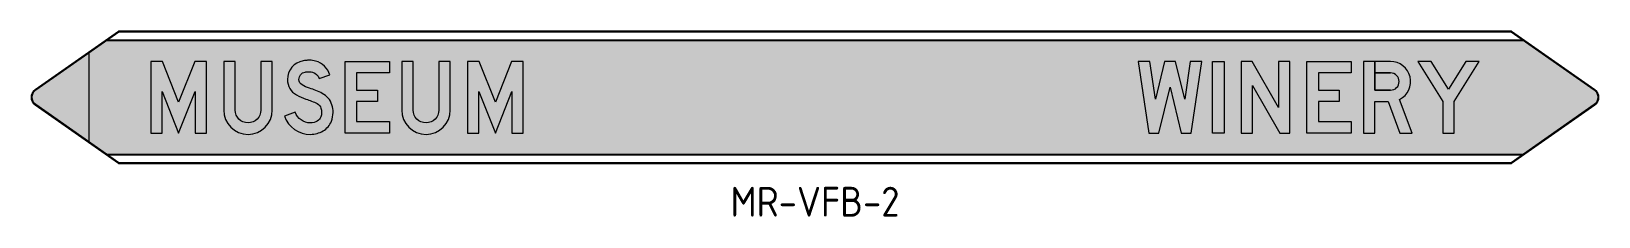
# Model space of a CAD drawing. Header units: millimetres. Extents: x -9 to 2622, y 1075 to 1386.
import ezdxf
from ezdxf.enums import TextEntityAlignment as Align

# ---------------------------------------------------------------- set-up
doc = ezdxf.new("R2010")
doc.units = ezdxf.units.MM
doc.layers.add('BROWN LAYER', color=7, linetype='CONTINUOUS', lineweight=0, true_color=0x603311)
doc.layers.add('GREEN[MUTCD] LAYER', color=7, linetype='CONTINUOUS', lineweight=0, true_color=0x006b54)
for name, color, linetype, lineweight in [('GSBWFILL', 1, 'CONTINUOUS', 0), ('GSCOLORFILL', 7, 'CONTINUOUS', 0), ('GSOUTLINE', 7, 'CONTINUOUS', 0)]:
    doc.layers.add(name, color=color, linetype=linetype, lineweight=lineweight)
for name, color, linetype in [('L18', 4, 'CONTINUOUS'), ('L25', 1, 'CONTINUOUS'), ('L35', 3, 'CONTINUOUS'), ('T50', 6, 'CONTINUOUS'), ('WHITE LAYER', 255, 'CONTINUOUS')]:
    doc.layers.add(name, color=color, linetype=linetype)
doc.styles.add('ISO', font='isocp2.shx')

# ---------------------------------------------------------------- blocks, each defined once
blk = doc.blocks.new('*U197')
at = {"layer": 'GSBWFILL', "linetype": 'Continuous'}
blk.add_hatch(color=256, dxfattribs=at).paths.add_polyline_path([(32.34622698244726, 200.0000000000001), (-4.498798340920402e-15, 200), (29.5, 0), (57.5, 0), (89, 128), (120.5, 0), (148.5, 0), (178, 200), (145.6537730175527, 200), (130.1323849193161, 94.77025018144666), (104.2360011749065, 200), (73.7639988250935, 200), (47.86761508068389, 94.7702501814466)])
at = {"layer": 'GSCOLORFILL', "linetype": 'Continuous'}
blk.add_hatch(color=0, dxfattribs=at).paths.add_polyline_path([(104.2360011749065, 200), (73.7639988250935, 200), (47.8676150806839, 94.77025018144663), (32.34622698244726, 200.0000000000001), (-4.498798340920401e-15, 200), (29.5, 0), (57.5, 0), (89, 128), (120.5, 0), (148.5, 0), (178, 200), (145.6537730175527, 200), (130.1323849193161, 94.77025018144666)])
at = {"layer": 'GSBWFILL'}
blk.add_lwpolyline([(57.5, 0), (89, 128), (120.5, 0), (148.5, 0), (178, 200), (145.6537730175527, 200), (130.1323849193161, 94.77025018144663), (104.2360011749065, 200), (73.7639988250935, 200), (47.86761508068389, 94.77025018144663), (32.34622698244726, 200), (0, 200), (29.5, 0)], close=True, dxfattribs=at)
at = {"layer": 'GSCOLORFILL', "color": 0}
blk.add_lwpolyline([(57.5, 0), (89, 128), (120.5, 0), (148.5, 0), (178, 200), (145.6537730175527, 200), (130.1323849193161, 94.77025018144663), (104.2360011749065, 200), (73.7639988250935, 200), (47.86761508068389, 94.77025018144663), (32.34622698244726, 200), (0, 200), (29.5, 0)], close=True, dxfattribs=at)
at = {"layer": 'GSOUTLINE'}
blk.add_lwpolyline([(57.49999999999999, 0), (88.99999999999999, 128), (120.5, 0), (148.5, 0), (178, 200), (145.6537730175527, 200), (130.1323849193161, 94.77025018144663), (104.2360011749065, 200), (73.76399882509351, 200), (47.86761508068388, 94.77025018144663), (32.34622698244727, 200), (0, 200), (29.49999999999997, 0)], close=True, dxfattribs=at)
blk = doc.blocks.new('*U198')
at = {"layer": 'GSBWFILL', "linetype": 'Continuous'}
blk.add_hatch(color=256, dxfattribs=at).paths.add_polyline_path([(0, 200), (32, 200), (32, 0), (0, 0)])
at = {"layer": 'GSCOLORFILL', "linetype": 'Continuous'}
blk.add_hatch(color=0, dxfattribs=at).paths.add_polyline_path([(0, 200), (32, 200), (32, 0), (0, 0)])
at = {"layer": 'GSBWFILL'}
blk.add_lwpolyline([(0, 200), (32, 200), (32, 0), (0, 0)], close=True, dxfattribs=at)
at = {"layer": 'GSCOLORFILL', "color": 0}
blk.add_lwpolyline([(0, 200), (32, 200), (32, 0), (0, 0)], close=True, dxfattribs=at)
at = {"layer": 'GSOUTLINE'}
blk.add_lwpolyline([(0, 200), (32, 200), (32, 0), (0, 0)], close=True, dxfattribs=at)
blk = doc.blocks.new('*U199')
at = {"layer": 'GSBWFILL', "linetype": 'Continuous'}
blk.add_hatch(color=256, dxfattribs=at).paths.add_polyline_path([(31.99999999999998, 133), (108, 0), (136, 0), (136, 200), (104, 200), (104, 71.49806198638842), (30.57032113507903, 200), (0, 200), (0, 0), (32, 0)])
at = {"layer": 'GSCOLORFILL', "linetype": 'Continuous'}
blk.add_hatch(color=0, dxfattribs=at).paths.add_polyline_path([(104, 71.49806198638845), (30.57032113507903, 200), (0, 200), (0, 0), (32, 0), (32, 133), (108, 0), (136, 0), (136, 200), (104, 200)])
at = {"layer": 'GSBWFILL'}
blk.add_lwpolyline([(136, 0), (136, 200), (104, 200), (104, 71.49806198638845), (30.57032113507904, 200), (0, 200), (0, 0), (32, 0), (32, 133), (108, 0)], close=True, dxfattribs=at)
at = {"layer": 'GSCOLORFILL', "color": 0}
blk.add_lwpolyline([(136, 0), (136, 200), (104, 200), (104, 71.49806198638845), (30.57032113507904, 200), (0, 200), (0, 0), (32, 0), (32, 133), (108, 0)], close=True, dxfattribs=at)
at = {"layer": 'GSOUTLINE'}
blk.add_lwpolyline([(136, 0), (136, 200), (104, 200), (104, 71.49806198638845), (30.57032113507906, 200), (0, 200), (0, 0), (32, 0), (32, 133), (108, 0)], close=True, dxfattribs=at)
blk = doc.blocks.new('*U200')
at = {"layer": 'GSBWFILL', "linetype": 'Continuous'}
blk.add_hatch(color=256, dxfattribs=at).paths.add_polyline_path([(124, 168), (32, 168), (32, 120), (90.15557582658448, 120), (90.15557582658454, 88), (32, 88), (32, 32), (124, 32), (124, 0), (0, 0), (0, 200), (124, 200)])
at = {"layer": 'GSCOLORFILL', "linetype": 'Continuous'}
blk.add_hatch(color=0, dxfattribs=at).paths.add_polyline_path([(124, 168), (32, 168), (32, 120), (90.15557582658448, 120), (90.15557582658454, 88), (32, 88), (32, 32), (124, 32), (124, 0), (0, 0), (0, 200), (124, 200)])
at = {"layer": 'GSBWFILL'}
blk.add_lwpolyline([(124, 168), (32, 168), (32, 120), (90.15557582658448, 120), (90.15557582658454, 88), (32, 88), (32, 32), (124, 32), (124, 0), (0, 0), (0, 200), (124, 200)], close=True, dxfattribs=at)
at = {"layer": 'GSCOLORFILL', "color": 0}
blk.add_lwpolyline([(124, 168), (32, 168), (32, 120), (90.15557582658448, 120), (90.15557582658454, 88), (32, 88), (32, 32), (124, 32), (124, 0), (0, 0), (0, 200), (124, 200)], close=True, dxfattribs=at)
at = {"layer": 'GSOUTLINE'}
blk.add_lwpolyline([(124, 168), (32, 168), (32, 120), (90.1555758265845, 120), (90.15557582658452, 88), (32, 88), (32, 32), (124, 32), (124, 0), (0, 0), (0, 200), (124, 200)], close=True, dxfattribs=at)
blk = doc.blocks.new('*U201')
at = {"layer": 'GSBWFILL'}
h = blk.add_hatch(color=256, dxfattribs=at)
edge = h.paths.add_edge_path()
edge.add_line((32.005, 200.0000000000001), (32.005, 168))
edge.add_line((32.005, 168), (75.95926078043158, 168))
edge.add_arc((75.95926078043156, 144), 24, -90, 90, ccw=False)
edge.add_line((75.95926078043158, 120), (32, 120))
edge.add_line((32, 120), (32, 200.0000000000001))
edge.add_line((32, 200.0000000000001), (0, 200.0000000000001))
edge.add_line((0, 200.0000000000001), (0, 0))
edge.add_line((0, 0), (32, 0))
edge.add_line((32, 0), (32, 87.99999999999999))
edge.add_line((32, 87.99999999999999), (69.56177767763825, 87.99999999999989))
edge.add_line((69.56177767763825, 87.99999999999989), (101.9068749928872, -1.13686837721616e-13))
edge.add_line((101.9068749928872, -1.13686837721616e-13), (136.0000005012898, 0))
edge.add_line((136.0000005012898, 0), (101.4069289715749, 94.11597266024452))
edge.add_arc((75.95926078043153, 144), 56.00000000000001, 297.0277924266878, 449.9999999999999)
edge.add_line((75.95926078043158, 200), (32.005, 200.0000000000001))
at = {"layer": 'GSCOLORFILL'}
h = blk.add_hatch(color=0, dxfattribs=at)
edge = h.paths.add_edge_path()
edge.add_line((32.005, 200.0000000000001), (32.005, 168))
edge.add_line((32.005, 168), (75.95926078043158, 168))
edge.add_arc((75.95926078043156, 144), 24, -90, 90, ccw=False)
edge.add_line((75.95926078043158, 120), (32, 120))
edge.add_line((32, 120), (32, 200.0000000000001))
edge.add_line((32, 200.0000000000001), (0, 200.0000000000001))
edge.add_line((0, 200.0000000000001), (0, 0))
edge.add_line((0, 0), (32, 0))
edge.add_line((32, 0), (32, 87.99999999999999))
edge.add_line((32, 87.99999999999999), (69.56177767763825, 87.99999999999989))
edge.add_line((69.56177767763825, 87.99999999999989), (101.9068749928872, -1.13686837721616e-13))
edge.add_line((101.9068749928872, -1.13686837721616e-13), (136.0000005012898, 0))
edge.add_line((136.0000005012898, 0), (101.4069289715749, 94.11597266024452))
edge.add_arc((75.95926078043153, 144), 56.00000000000001, 297.0277924266878, 449.9999999999999)
edge.add_line((75.95926078043158, 200), (32.005, 200.0000000000001))
at = {"layer": 'GSBWFILL'}
blk.add_lwpolyline([(32.005, 200.0000000000001), (32.005, 168), (75.95926078043158, 168, -0.9999999999999997), (75.95926078043158, 120), (32, 120), (32, 200.0000000000001), (0, 200.0000000000001), (0, 0), (32, 0), (32, 87.99999999999999), (69.56177767763825, 87.99999999999989), (101.9068749928872, -1.13686837721616e-13), (136.0000005012898, 0), (101.4069289715749, 94.11597266024452, 0.7881398215037695), (75.95926078043158, 200)], format="xyb", close=True, dxfattribs=at)
at = {"layer": 'GSCOLORFILL', "color": 0}
blk.add_lwpolyline([(32.005, 200.0000000000001), (32.005, 168), (75.95926078043158, 168, -0.9999999999999997), (75.95926078043158, 120), (32, 120), (32, 200.0000000000001), (0, 200.0000000000001), (0, 0), (32, 0), (32, 87.99999999999999), (69.56177767763825, 87.99999999999989), (101.9068749928872, -1.13686837721616e-13), (136.0000005012898, 0), (101.4069289715749, 94.11597266024452, 0.7881398215037695), (75.95926078043158, 200)], format="xyb", close=True, dxfattribs=at)
at = {"layer": 'GSOUTLINE'}
for points in [[(75.95926078043153, 200), (0, 200.0000000000001), (0, 0), (32, 0), (32.00000000000001, 87.99999999999999), (69.56177767763825, 87.99999999999989), (101.9068749928872, -1.13686837721616e-13), (136.0000005012898, 0), (101.4069289715749, 94.11597266024451, 0.7881398215037693)], [(75.95926078043156, 168), (32.00000000000003, 168), (32.00000000000001, 120), (75.95926078043156, 120, 0.9999999999999994)]]:
    blk.add_lwpolyline(points, format="xyb", close=True, dxfattribs=at)
blk = doc.blocks.new('*U202')
at = {"layer": 'GSBWFILL', "linetype": 'Continuous'}
blk.add_hatch(color=256, dxfattribs=at).paths.add_polyline_path([(70, 87.99999999999997), (70, -1.4210854715202e-14), (102, -1.4210854715202e-14), (102, 87.99999999999997), (172, 200), (134.2640754717736, 200), (86, 122.7774792451623), (37.73592452822641, 200), (0, 200)])
at = {"layer": 'GSCOLORFILL', "linetype": 'Continuous'}
blk.add_hatch(color=0, dxfattribs=at).paths.add_polyline_path([(86, 122.7774792451623), (37.73592452822641, 200), (-1.4210854715202e-14, 200), (70, 87.99999999999996), (70, 0), (102, 0), (102, 87.99999999999997), (172, 200), (134.2640754717736, 200)])
at = {"layer": 'GSBWFILL'}
blk.add_lwpolyline([(70, 0), (102, 0), (102, 87.99999999999997), (172, 200), (134.2640754717736, 200), (86, 122.7774792451623), (37.73592452822641, 200), (0, 200), (70, 87.99999999999997)], close=True, dxfattribs=at)
at = {"layer": 'GSCOLORFILL', "color": 0}
blk.add_lwpolyline([(70, 0), (102, 0), (102, 87.99999999999997), (172, 200), (134.2640754717736, 200), (86, 122.7774792451623), (37.73592452822641, 200), (0, 200), (70, 87.99999999999997)], close=True, dxfattribs=at)
at = {"layer": 'GSOUTLINE'}
blk.add_lwpolyline([(70, 0), (102, 0), (102, 87.99999999999997), (172, 200), (134.2640754717736, 200), (86.00000000000001, 122.7774792451623), (37.73592452822643, 200), (0, 200), (70, 87.99999999999997)], close=True, dxfattribs=at)
blk = doc.blocks.new('*U196')
at = {"layer": 'L25', "color": 7, "true_color": 0xf5f5f5, "yscale": 0.6}
for name, p, xscale, zscale in [('*U197', (0, 0), 0.6, 0.6), ('*U198', (124.7999999999993, 0), 0.6, 0.6), ('*U199', (172.7999999999993, 0), 0.6, 0.6), ('*U200', (283.1999999999989, 0), 0.6, 0.6), ('*U201', (377.9999999999982, 0), 0.5999999977884272, 0.5999999977884272), ('*U202', (469.1999999999989, 0), 0.6, 0.6)]:
    blk.add_blockref(name, p, dxfattribs=dict(at, xscale=xscale, zscale=zscale))
blk = doc.blocks.new('*U195')
at = {"layer": 'L25'}
blk.add_blockref('*U196', (-572.3999999999996, 0), dxfattribs=at)
blk = doc.blocks.new('*U189')
at = {"layer": 'GSBWFILL', "linetype": 'Continuous'}
blk.add_hatch(color=256, dxfattribs=at).paths.add_polyline_path([(31.99999999999999, 116), (78, 0), (124, 116), (124, 0), (156, 0), (156, 200), (122.8861186431857, 200), (77.99999999999999, 86.80891820414053), (33.1138813568144, 199.9999999999999), (0, 200), (0, 0), (32, 0)])
at = {"layer": 'GSCOLORFILL', "linetype": 'Continuous'}
blk.add_hatch(color=0, dxfattribs=at).paths.add_polyline_path([(124, 0), (156, 0), (156, 200), (122.8861186431857, 200), (77.99999999999999, 86.80891820414053), (33.1138813568144, 199.9999999999999), (0, 200), (0, 0), (32, 0), (32, 116), (78.00000000000001, 0), (124, 116)])
at = {"layer": 'GSBWFILL'}
blk.add_lwpolyline([(156, 0), (156, 200), (122.8861186431857, 200), (78, 86.80891820414051), (33.11388135681437, 200), (0, 200), (0, 0), (32, 0), (32, 116), (78, 0), (124, 116), (124, 0)], close=True, dxfattribs=at)
at = {"layer": 'GSCOLORFILL', "color": 0}
blk.add_lwpolyline([(156, 0), (156, 200), (122.8861186431857, 200), (78, 86.80891820414051), (33.11388135681437, 200), (0, 200), (0, 0), (32, 0), (32, 116), (78, 0), (124, 116), (124, 0)], close=True, dxfattribs=at)
at = {"layer": 'GSOUTLINE'}
blk.add_lwpolyline([(156, 0), (156, 200), (122.8861186431857, 200), (78, 86.80891820414051), (33.11388135681436, 200), (0, 200), (0, 0), (32, 0), (32, 116), (78, 0), (124, 116), (124, 0)], close=True, dxfattribs=at)
blk = doc.blocks.new('*U190')
at = {"layer": 'GSBWFILL', "linetype": 'Continuous'}
blk.add_hatch(color=256, dxfattribs=at).paths.add_polyline_path([(0, 64.50000000000003, 1), (136, 64.50000000000001), (136, 200), (104, 200), (104, 64.5, -1), (32, 64.5), (32, 200), (0, 200)])
at = {"layer": 'GSCOLORFILL', "linetype": 'Continuous'}
blk.add_hatch(color=0, dxfattribs=at).paths.add_polyline_path([(32, 200), (0, 200), (0, 64.50000000000003, 1), (136, 64.50000000000001), (136, 200), (104, 200), (104, 64.5, -1), (32, 64.5)])
at = {"layer": 'GSBWFILL'}
blk.add_lwpolyline([(0, 200), (0, 64.50000000000001, 0.9999999999999999), (136, 64.5), (136, 200), (104, 200), (104, 64.5, -0.9999999999999999), (32, 64.5), (32, 200)], format="xyb", close=True, dxfattribs=at)
at = {"layer": 'GSCOLORFILL', "color": 0}
blk.add_lwpolyline([(0, 200), (0, 64.50000000000001, 0.9999999999999999), (136, 64.5), (136, 200), (104, 200), (104, 64.5, -0.9999999999999999), (32, 64.5), (32, 200)], format="xyb", close=True, dxfattribs=at)
at = {"layer": 'GSOUTLINE'}
blk.add_lwpolyline([(0, 200), (0, 64.50000000000001, 0.9999999999999999), (136, 64.5), (136, 200), (104, 200), (104, 64.5, -0.9999999999999999), (32, 64.5), (32, 200)], format="xyb", close=True, dxfattribs=at)
blk = doc.blocks.new('*U191')
at = {"layer": 'GSBWFILL'}
h = blk.add_hatch(color=256, dxfattribs=at)
edge = h.paths.add_edge_path()
edge.add_arc((70.1138021978752, 139.8349602439575), 31.66503975604246, 74.46761882983742, 89.99999999999937, ccw=False)
edge.add_arc((71.36961921618118, 144.3533723390851), 26.97535701145702, 18.43416843661788, 74.46761882983628, ccw=False)
edge.add_line((96.96080605563552, 152.8833806652067), (127.318809418287, 163.002255693254))
edge.add_arc((71.36961921618013, 144.353372339084), 58.97535701145839, 18.43416843661881, 74.46761882983712)
edge.add_arc((70.11380219787513, 139.8349602439581), 63.66503975604186, 74.46761882983803, 90.00000000000006)
edge.add_arc((70.11380219787479, 87.17811100693719), 116.3218889930628, 89.99999999999987, 95.20208452342816)
edge.add_arc((67.43430500120193, 116.6089654807103), 86.76931042056951, 95.20208452342852, 100.0660043927368)
edge.add_arc((61.58281260194144, 149.5723280011554), 53.29061223869738, 100.0660043927364, 179.9999999999999)
edge.add_arc((57.59622376642022, 149.5723280011556), 49.30402340317619, 180.0000000000001, 240.52539161732)
edge.add_arc((102.7723739602681, 229.5035335058323), 141.1184131237857, 240.5253916173195, 252.4229875600029)
edge.add_arc((-5.154268137836397, -111.1985611304839), 216.2694397253923, 63.49479254048009, 72.42298756000332, ccw=False)
edge.add_arc((81.8551508929528, 63.27562188433962), 21.30308483623306, 17.092358613637998, 63.49479254048009, ccw=False)
edge.add_arc((63.63858117502647, 57.67413260573667), 40.36141882497338, -1.1368683772161603e-13, 17.092358613637487, ccw=False)
edge.add_arc((69.91031519401423, 57.67413260573653), 34.08968480598563, -21.835978028378975, 1.1368683772161603e-13, ccw=False)
edge.add_arc((80.10296240503372, 53.58993848622089), 23.1092158372125, 300.4201037662424, 338.16402197162085, ccw=False)
edge.add_arc((72.8177436446915, 65.99731672222809), 37.49731672222812, 270.00000000000006, 300.4201037662424, ccw=False)
edge.add_arc((72.81774364469152, 74.31938926379087), 45.8193892637909, 200.6540005308844, 270.00000000000006, ccw=False)
edge.add_line((29.94328044301864, 58.15780401743604), (-1.13686837721616e-13, 46.87064510517077))
edge.add_arc((72.81774364469149, 74.31938926379078), 77.81938926379081, 200.6540005308842, 269.9999999999999)
edge.add_arc((72.81774364469143, 65.9973167222284), 69.49731672222843, 269.9999999999999, 300.4201037662422)
edge.add_arc((80.10296240503381, 53.58993848622085), 55.10921583721243, 300.4201037662423, 338.1640219716208)
edge.add_arc((69.91031519401425, 57.67413260573646), 66.08968480598561, 338.1640219716209, 360.0000000000001)
edge.add_arc((63.63858117502667, 57.67413260573663), 72.36141882497319, 359.9999999999999, 377.0923586136376)
edge.add_arc((81.85515089295305, 63.2756218843399), 53.30308483623273, 17.09235861363743, 63.49479254047981)
edge.add_arc((-5.154268137833228, -111.198561130476), 248.2694397253839, 63.49479254047989, 72.4229875600031)
edge.add_arc((102.7723739602719, 229.5035335058409), 109.118413123795, 240.5253916173198, 252.4229875600031, ccw=False)
edge.add_arc((57.59622376642032, 149.5723280011554), 17.30402340317604, 179.9999999999995, 240.5253916173191, ccw=False)
edge.add_arc((61.58281260194153, 149.5723280011556), 21.29061223869724, 100.06600439273649, 180.0000000000001, ccw=False)
edge.add_arc((67.4343050012016, 116.6089654807101), 54.76931042056966, 95.20208452342831, 100.06600439273649, ccw=False)
edge.add_arc((70.11380219787529, 87.17811100693228), 84.32188899306769, 89.99999999999977, 95.20208452342808, ccw=False)
at = {"layer": 'GSCOLORFILL'}
h = blk.add_hatch(color=0, dxfattribs=at)
edge = h.paths.add_edge_path()
edge.add_arc((70.1138021978752, 139.8349602439573), 31.66503975604266, 74.46761882983748, 89.99999999999949, ccw=False)
edge.add_arc((71.3696192161812, 144.3533723390851), 26.97535701145702, 18.43416843661788, 74.46761882983628, ccw=False)
edge.add_line((96.96080605563554, 152.8833806652067), (127.3188094182871, 163.002255693254))
edge.add_arc((71.36961921618015, 144.353372339084), 58.97535701145839, 18.43416843661881, 74.46761882983712)
edge.add_arc((70.11380219787513, 139.8349602439579), 63.66503975604209, 74.46761882983806, 90.00000000000007)
edge.add_arc((70.11380219787479, 87.17811100693781), 116.3218889930622, 89.9999999999999, 95.20208452342816)
edge.add_arc((67.43430500120193, 116.6089654807096), 86.76931042057018, 95.20208452342847, 100.0660043927367)
edge.add_arc((61.58281260194143, 149.5723280011554), 53.29061223869736, 100.0660043927364, 179.9999999999999)
edge.add_arc((57.59622376642022, 149.5723280011556), 49.30402340317619, 180.0000000000001, 240.52539161732)
edge.add_arc((102.7723739602681, 229.5035335058325), 141.1184131237858, 240.5253916173195, 252.4229875600029)
edge.add_arc((-5.154268137836397, -111.1985611304835), 216.269439725392, 63.49479254048009, 72.42298756000332, ccw=False)
edge.add_arc((81.8551508929528, 63.27562188433956), 21.3030848362331, 17.092358613638112, 63.49479254048032, ccw=False)
edge.add_arc((63.63858117502647, 57.67413260573686), 40.36141882497336, -3.979039320256561e-13, 17.092358613637316, ccw=False)
edge.add_arc((69.9103151940142, 57.67413260573653), 34.08968480598563, -21.835978028378975, 1.1368683772161603e-13, ccw=False)
edge.add_arc((80.10296240503372, 53.58993848622082), 23.10921583721245, 300.42010376624256, 338.164021971621, ccw=False)
edge.add_arc((72.8177436446915, 65.9973167222282), 37.49731672222823, 270, 300.4201037662423, ccw=False)
edge.add_arc((72.8177436446915, 74.31938926379084), 45.81938926379087, 200.6540005308843, 270, ccw=False)
edge.add_line((29.94328044301864, 58.15780401743604), (-1.13686837721616e-13, 46.87064510517077))
edge.add_arc((72.8177436446915, 74.31938926379081), 77.81938926379084, 200.6540005308842, 269.9999999999999)
edge.add_arc((72.81774364469143, 65.99731672222829), 69.49731672222832, 270, 300.4201037662423)
edge.add_arc((80.10296240503381, 53.58993848622094), 55.10921583721249, 300.4201037662422, 338.1640219716207)
edge.add_arc((69.91031519401427, 57.67413260573646), 66.08968480598561, 338.1640219716209, 360.0000000000001)
edge.add_arc((63.63858117502664, 57.67413260573625), 72.36141882497324, 2.475474397389851e-13, 17.0923586136379)
edge.add_arc((81.85515089295299, 63.27562188433996), 53.30308483623269, 17.09235861363737, 63.49479254047974)
edge.add_arc((-5.154268137833228, -111.1985611304757), 248.2694397253836, 63.49479254047985, 72.42298756000305)
edge.add_arc((102.7723739602719, 229.5035335058409), 109.118413123795, 240.5253916173198, 252.4229875600031, ccw=False)
edge.add_arc((57.59622376642032, 149.5723280011554), 17.30402340317605, 179.9999999999995, 240.52539161731931, ccw=False)
edge.add_arc((61.5828126019415, 149.5723280011556), 21.29061223869724, 100.06600439273649, 180.0000000000001, ccw=False)
edge.add_arc((67.4343050012016, 116.6089654807094), 54.76931042057032, 95.2020845234282, 100.06600439273637, ccw=False)
edge.add_arc((70.11380219787529, 87.17811100693291), 84.32188899306706, 89.99999999999989, 95.20208452342808, ccw=False)
at = {"layer": 'GSBWFILL'}
blk.add_lwpolyline([(70.11380219787551, 171.5, -0.06787675261042452), (78.59315953967004, 170.3435695505434, -0.2494830365654269), (96.96080605563552, 152.8833806652067), (127.318809418287, 163.002255693254, 0.2494830365654264), (87.16221351932367, 201.1749061075884, 0.06787675261042452), (70.11380219787506, 203.5, 0.02270227471950201), (59.56703468978421, 203.0208818389779, 0.02122604096759155), (52.26854324855614, 202.0426409332105, 0.3636441175402912), (8.292200363244035, 149.5723280011555, 0.2704077510795036), (33.33678063119186, 106.6495351923277, 0.0519597405227712), (60.15638590907119, 94.97367033413467, -0.03897631886995447), (91.3622734742722, 82.33962051430993, -0.2052815878054308), (102.2173258005501, 69.53687228439209, -0.07471806484743376), (103.9999999999999, 57.67413260573662, -0.09556678149168694), (101.5541485995273, 44.99444737401317, -0.1661941654668835), (91.80399884476228, 33.66202833871628, -0.1335177693873042), (72.81774364469155, 28.49999999999997, -0.3121642975364797), (29.94328044301864, 58.15780401743604), (-1.13686837721616e-13, 46.87064510517077, 0.3121642975364798), (72.81774364469138, -3.500000000000028, 0.1335177693873042), (108.0067626559154, 6.067274401056522, 0.1661941654668837), (131.2582269663246, 33.09202205901265, 0.09556678149168694), (135.9999999999999, 57.67413260573656, 0.07471806484743371), (132.8039568942248, 78.94208351750389, 0.2052815878054319), (105.6432062565886, 110.9762222482267, 0.03897631886995447), (69.8199839289999, 125.4796512773732, -0.05195974052277098), (49.08199018496825, 134.5078979602233, -0.2704077510795024), (40.29220036324429, 149.5723280011556, -0.3636441175402912), (57.86158500182572, 170.5352150791966, -0.02122604096759155), (62.46843668024738, 171.1526866203946, -0.02270227471950201)], format="xyb", close=True, dxfattribs=at)
at = {"layer": 'GSCOLORFILL', "color": 0}
blk.add_lwpolyline([(70.11380219787549, 171.5, -0.06787675261042452), (78.59315953967007, 170.3435695505434, -0.2494830365654269), (96.96080605563554, 152.8833806652067), (127.3188094182871, 163.002255693254, 0.2494830365654264), (87.1622135193237, 201.1749061075884, 0.06787675261042452), (70.11380219787503, 203.5, 0.02270227471950201), (59.56703468978424, 203.0208818389779, 0.02122604096759155), (52.26854324855611, 202.0426409332105, 0.3636441175402912), (8.292200363244035, 149.5723280011555, 0.2704077510795036), (33.33678063119186, 106.6495351923277, 0.0519597405227712), (60.15638590907122, 94.97367033413467, -0.03897631886995447), (91.36227347427217, 82.33962051430993, -0.2052815878054308), (102.2173258005502, 69.53687228439209, -0.07471806484743376), (103.9999999999998, 57.67413260573662, -0.09556678149168694), (101.5541485995273, 44.99444737401317, -0.1661941654668835), (91.8039988447623, 33.66202833871628, -0.1335177693873042), (72.81774364469152, 28.49999999999997, -0.3121642975364797), (29.94328044301864, 58.15780401743604), (-1.13686837721616e-13, 46.87064510517077, 0.3121642975364798), (72.8177436446914, -3.500000000000028, 0.1335177693873042), (108.0067626559153, 6.067274401056522, 0.1661941654668837), (131.2582269663246, 33.09202205901265, 0.09556678149168694), (135.9999999999999, 57.67413260573656, 0.07471806484743371), (132.8039568942247, 78.94208351750389, 0.2052815878054319), (105.6432062565885, 110.9762222482267, 0.03897631886995447), (69.81998392899993, 125.4796512773732, -0.05195974052277098), (49.08199018496828, 134.5078979602233, -0.2704077510795024), (40.29220036324426, 149.5723280011556, -0.3636441175402912), (57.86158500182569, 170.5352150791966, -0.02122604096759155), (62.46843668024741, 171.1526866203946, -0.02270227471950201)], format="xyb", close=True, dxfattribs=at)
at = {"layer": 'GSOUTLINE'}
blk.add_lwpolyline([(70.11380219787554, 171.5, -0.06787675261042452), (78.59315953967013, 170.3435695505434, -0.2494830365654269), (96.9608060556356, 152.8833806652067), (127.3188094182871, 163.002255693254, 0.2494830365654264), (87.16221351932374, 201.1749061075884, 0.06787675261042452), (70.1138021978751, 203.5, 0.02270227471950201), (59.56703468978427, 203.0208818389779, 0.02122604096759155), (52.26854324855618, 202.0426409332105, 0.3636441175402912), (8.292200363244085, 149.5723280011555, 0.2704077510795036), (33.33678063119191, 106.6495351923277, 0.0519597405227712), (60.15638590907128, 94.97367033413467, -0.03897631886995447), (91.36227347427223, 82.33962051430993, -0.2052815878054308), (102.2173258005502, 69.53687228439209, -0.07471806484743376), (103.9999999999999, 57.67413260573662, -0.09556678149168694), (101.5541485995273, 44.99444737401317, -0.1661941654668835), (91.80399884476235, 33.66202833871628, -0.1335177693873042), (72.8177436446916, 28.49999999999997, -0.3121642975364797), (29.94328044301869, 58.15780401743604), (-5.684341886080801e-14, 46.87064510517077, 0.3121642975364798), (72.81774364469145, -3.500000000000028, 0.1335177693873042), (108.0067626559154, 6.067274401056522, 0.1661941654668837), (131.2582269663246, 33.09202205901265, 0.09556678149168694), (135.9999999999999, 57.67413260573656, 0.07471806484743371), (132.8039568942248, 78.94208351750389, 0.2052815878054319), (105.6432062565886, 110.9762222482267, 0.03897631886995447), (69.81998392899996, 125.4796512773732, -0.05195974052277098), (49.08199018496832, 134.5078979602233, -0.2704077510795024), (40.29220036324434, 149.5723280011556, -0.3636441175402912), (57.86158500182577, 170.5352150791966, -0.02122604096759155), (62.46843668024746, 171.1526866203946, -0.02270227471950201)], format="xyb", close=True, dxfattribs=at)
blk = doc.blocks.new('*U192')
at = {"layer": 'GSBWFILL', "linetype": 'Continuous'}
blk.add_hatch(color=256, dxfattribs=at).paths.add_polyline_path([(124, 168), (32, 168), (32, 120), (90.15557582658448, 120), (90.15557582658454, 88), (32, 88), (32, 32), (124, 32), (124, 0), (0, 0), (0, 200), (124, 200)])
at = {"layer": 'GSCOLORFILL', "linetype": 'Continuous'}
blk.add_hatch(color=0, dxfattribs=at).paths.add_polyline_path([(124, 168), (32, 168), (32, 120), (90.15557582658448, 120), (90.15557582658454, 88), (32, 88), (32, 32), (124, 32), (124, 0), (0, 0), (0, 200), (124, 200)])
at = {"layer": 'GSBWFILL'}
blk.add_lwpolyline([(124, 168), (32, 168), (32, 120), (90.15557582658448, 120), (90.15557582658454, 88), (32, 88), (32, 32), (124, 32), (124, 0), (0, 0), (0, 200), (124, 200)], close=True, dxfattribs=at)
at = {"layer": 'GSCOLORFILL', "color": 0}
blk.add_lwpolyline([(124, 168), (32, 168), (32, 120), (90.15557582658448, 120), (90.15557582658454, 88), (32, 88), (32, 32), (124, 32), (124, 0), (0, 0), (0, 200), (124, 200)], close=True, dxfattribs=at)
at = {"layer": 'GSOUTLINE'}
blk.add_lwpolyline([(124, 168), (32, 168), (32, 120), (90.1555758265845, 120), (90.15557582658452, 88), (32, 88), (32, 32), (124, 32), (124, 0), (0, 0), (0, 200), (124, 200)], close=True, dxfattribs=at)
blk = doc.blocks.new('*U193')
at = {"layer": 'GSBWFILL', "linetype": 'Continuous'}
blk.add_hatch(color=256, dxfattribs=at).paths.add_polyline_path([(0, 64.50000000000003, 1), (136, 64.50000000000001), (136, 200), (104, 200), (104, 64.5, -1), (32, 64.5), (32, 200), (0, 200)])
at = {"layer": 'GSCOLORFILL', "linetype": 'Continuous'}
blk.add_hatch(color=0, dxfattribs=at).paths.add_polyline_path([(32, 200), (0, 200), (0, 64.50000000000003, 1), (136, 64.50000000000001), (136, 200), (104, 200), (104, 64.5, -1), (32, 64.5)])
at = {"layer": 'GSBWFILL'}
blk.add_lwpolyline([(0, 200), (0, 64.50000000000001, 0.9999999999999999), (136, 64.5), (136, 200), (104, 200), (104, 64.5, -0.9999999999999999), (32, 64.5), (32, 200)], format="xyb", close=True, dxfattribs=at)
at = {"layer": 'GSCOLORFILL', "color": 0}
blk.add_lwpolyline([(0, 200), (0, 64.50000000000001, 0.9999999999999999), (136, 64.5), (136, 200), (104, 200), (104, 64.5, -0.9999999999999999), (32, 64.5), (32, 200)], format="xyb", close=True, dxfattribs=at)
at = {"layer": 'GSOUTLINE'}
blk.add_lwpolyline([(0, 200), (0, 64.50000000000001, 0.9999999999999999), (136, 64.5), (136, 200), (104, 200), (104, 64.5, -0.9999999999999999), (32, 64.5), (32, 200)], format="xyb", close=True, dxfattribs=at)
blk = doc.blocks.new('*U194')
at = {"layer": 'GSBWFILL', "linetype": 'Continuous'}
blk.add_hatch(color=256, dxfattribs=at).paths.add_polyline_path([(32, 116), (78, -1.4210854715202e-14), (124, 116), (124, 0), (156, 0), (156, 200), (122.8861186431857, 200), (78.00000000000001, 86.80891820414053), (33.11388135681437, 200), (-3.552713678800501e-15, 200), (0, 0), (32, 0)])
at = {"layer": 'GSCOLORFILL', "linetype": 'Continuous'}
blk.add_hatch(color=0, dxfattribs=at).paths.add_polyline_path([(124, 0), (156, -1.4210854715202e-14), (156, 200), (122.8861186431857, 200), (78, 86.80891820414051), (33.11388135681437, 200), (-2.842170943040401e-14, 200), (0, -1.4210854715202e-14), (32, 0), (31.99999999999999, 116), (78, 4.263256414560601e-14), (124, 116)])
at = {"layer": 'GSBWFILL'}
blk.add_lwpolyline([(156, 0), (156, 200), (122.8861186431857, 200), (78, 86.80891820414051), (33.11388135681437, 200), (0, 200), (0, 0), (32, 0), (32, 116), (78, 0), (124, 116), (124, 0)], close=True, dxfattribs=at)
at = {"layer": 'GSCOLORFILL', "color": 0}
blk.add_lwpolyline([(156, 0), (156, 200), (122.8861186431857, 200), (78, 86.80891820414051), (33.11388135681437, 200), (0, 200), (0, 0), (32, 0), (32, 116), (78, 0), (124, 116), (124, 0)], close=True, dxfattribs=at)
at = {"layer": 'GSOUTLINE'}
blk.add_lwpolyline([(156, 0), (156, 200), (122.8861186431857, 200), (78, 86.80891820414051), (33.11388135681436, 200), (0, 200), (0, 0), (32, 0), (32, 116), (78, 0), (124, 116), (124, 0)], close=True, dxfattribs=at)
blk = doc.blocks.new('*U188')
at = {"layer": 'L25', "color": 7, "true_color": 0xf5f5f5}
for name, p, xscale, yscale, zscale in [('*U189', (0, 0), 0.6, 0.6, 0.6), ('*U190', (122.3999999999996, 0), 0.6, 0.6, 0.6), ('*U191', (224.3999999999996, 0), 0.5999999999999959, 0.5999999999999959, 0.5999999999999959), ('*U192', (326.3999999999996, 0), 0.6, 0.6, 0.6), ('*U193', (421.1999999999989, 0), 0.6, 0.6, 0.6), ('*U194', (531.5999999999985, 0), 0.6, 0.6, 0.6)]:
    blk.add_blockref(name, p, dxfattribs=dict(at, xscale=xscale, yscale=yscale, zscale=zscale))
blk = doc.blocks.new('*U187')
at = {"layer": 'L25'}
blk.add_blockref('*U188', (0, 0), dxfattribs=at)
blk = doc.blocks.new('MR-VFB-2')
at = {"layer": 'BROWN LAYER', "transparency": 33554687}
h = blk.add_hatch(color=256, dxfattribs=at)
edge = h.paths.add_edge_path()
edge.add_line((1187.9275928382, 14.99999999999568), (1219.018553550181, 35.48456190928891))
edge.add_line((1219.018553550181, 35.48456190928891), (1219.018553550181, 185.5154380907106))
edge.add_line((1219.018553550181, 185.5154380907106), (1188.962649181042, 206.4247521214111))
edge.add_line((1188.962649181042, 206.4247521214111), (-1188.46628058338, 205.9999999999957))
edge.add_line((-1188.46628058338, 205.9999999999957), (-1308.603646545266, 122.787280664335))
edge.add_arc((-1300, 110.5), 15.0000000000001, 125, 235)
edge.add_line((-1308.603646545266, 98.21271933566504), (-1188.451989097181, 14.99999999999591))
edge.add_line((-1188.451989097181, 14.99999999999591), (1187.9275928382, 14.99999999999568))
at = {"layer": 'WHITE LAYER'}
h = blk.add_hatch(color=256, dxfattribs=at)
h.dxf.hatch_style = 1
edge = h.paths.add_edge_path()
edge.add_line((-1219.055421192683, 35.51037691048532), (-1308.603646545266, 98.21271933566504))
edge.add_arc((-1300, 110.5), 15.00000000000018, 125, 235, ccw=False)
edge.add_line((-1308.603646545266, 122.787280664335), (-1219.055421192683, 185.4896230895154))
edge.add_line((-1219.055421192683, 185.4896230895156), (-1219.055421192683, 35.51037691048532))
h = blk.add_hatch(color=256, dxfattribs=at)
h.dxf.hatch_style = 1
edge = h.paths.add_edge_path()
edge.add_line((1219.055421192684, 35.51037691048532), (1308.603646545266, 98.21271933566481))
edge.add_arc((1300, 110.4999999999998), 15.00000000000014, 305, 415)
edge.add_line((1308.603646545266, 122.7872806643347), (1219.055421192684, 185.4896230895149))
edge.add_line((1219.055421192684, 185.4896230895151), (1219.055421192684, 35.51037691048532))
at = {"layer": 'GREEN[MUTCD] LAYER'}
blk.add_lwpolyline([(-1219.055421192683, 35.51037691048532), (-1308.603646545266, 98.21271933566504, -0.5205670505517478), (-1308.603646545266, 122.787280664335), (-1219.055421192683, 185.4896230895156)], format="xyb", close=True, dxfattribs=at)
at = {"layer": 'L18'}
for p, q in [((-1190.477641293822, 206.4999999999957), (1189.049493287079, 206.4999999999961)), ((-1189.049493287068, 14.49999999999613), (1189.049493287068, 14.49999999999591))]:
    blk.add_line(p, q, dxfattribs=at)
at = {"layer": 'L25'}
blk.add_lwpolyline([(1169.055421192684, 0.4999999999997726), (1308.603646545266, 98.21271933566481, 0.5205670505517462), (1308.603646545266, 122.7872806643347), (1169.055421192684, 220.4999999999998), (-1169.055421192684, 220.5), (-1308.603646545266, 122.787280664335, 0.5205670505517462), (-1308.603646545266, 98.21271933566504), (-1169.055421192684, 0.5), (1169.055421192684, 0.5)], format="xyb", dxfattribs=at)
at = {"layer": 'L35'}
blk.add_lwpolyline([(1169.213070587124, 0), (1308.890434763441, 97.80314331352042, 0.520567050551739), (1308.890434763441, 123.1968566864791), (1169.213070587123, 221), (-1169.213070587124, 221), (-1308.890434763441, 123.1968566864794, 0.5205670505517387), (-1308.890434763441, 97.80314331352065), (-1169.213070587124, 0)], format="xyb", close=True, dxfattribs=at)
at = {"layer": 'L25'}
for name, p in [('*U187', (-1115, 50.49999999998954)), ('*U195', (1115, 50.49999999999955))]:
    blk.add_blockref(name, p, dxfattribs=at)
at = {"layer": 'T50', "style": 'ISO'}
blk.add_text('MR-VFB-2', height=50.00000015105469, dxfattribs=at).set_placement((-6.821210263296962e-13, -39.5), align=Align.TOP_CENTER)

msp = doc.modelspace()

# ---------------------------------------------------------------- block references
at = {"layer": 'L25'}
msp.add_blockref('MR-VFB-2', (1306.292187481936, 1164.963285162834), dxfattribs=at)

doc.saveas('drawing.dxf')
